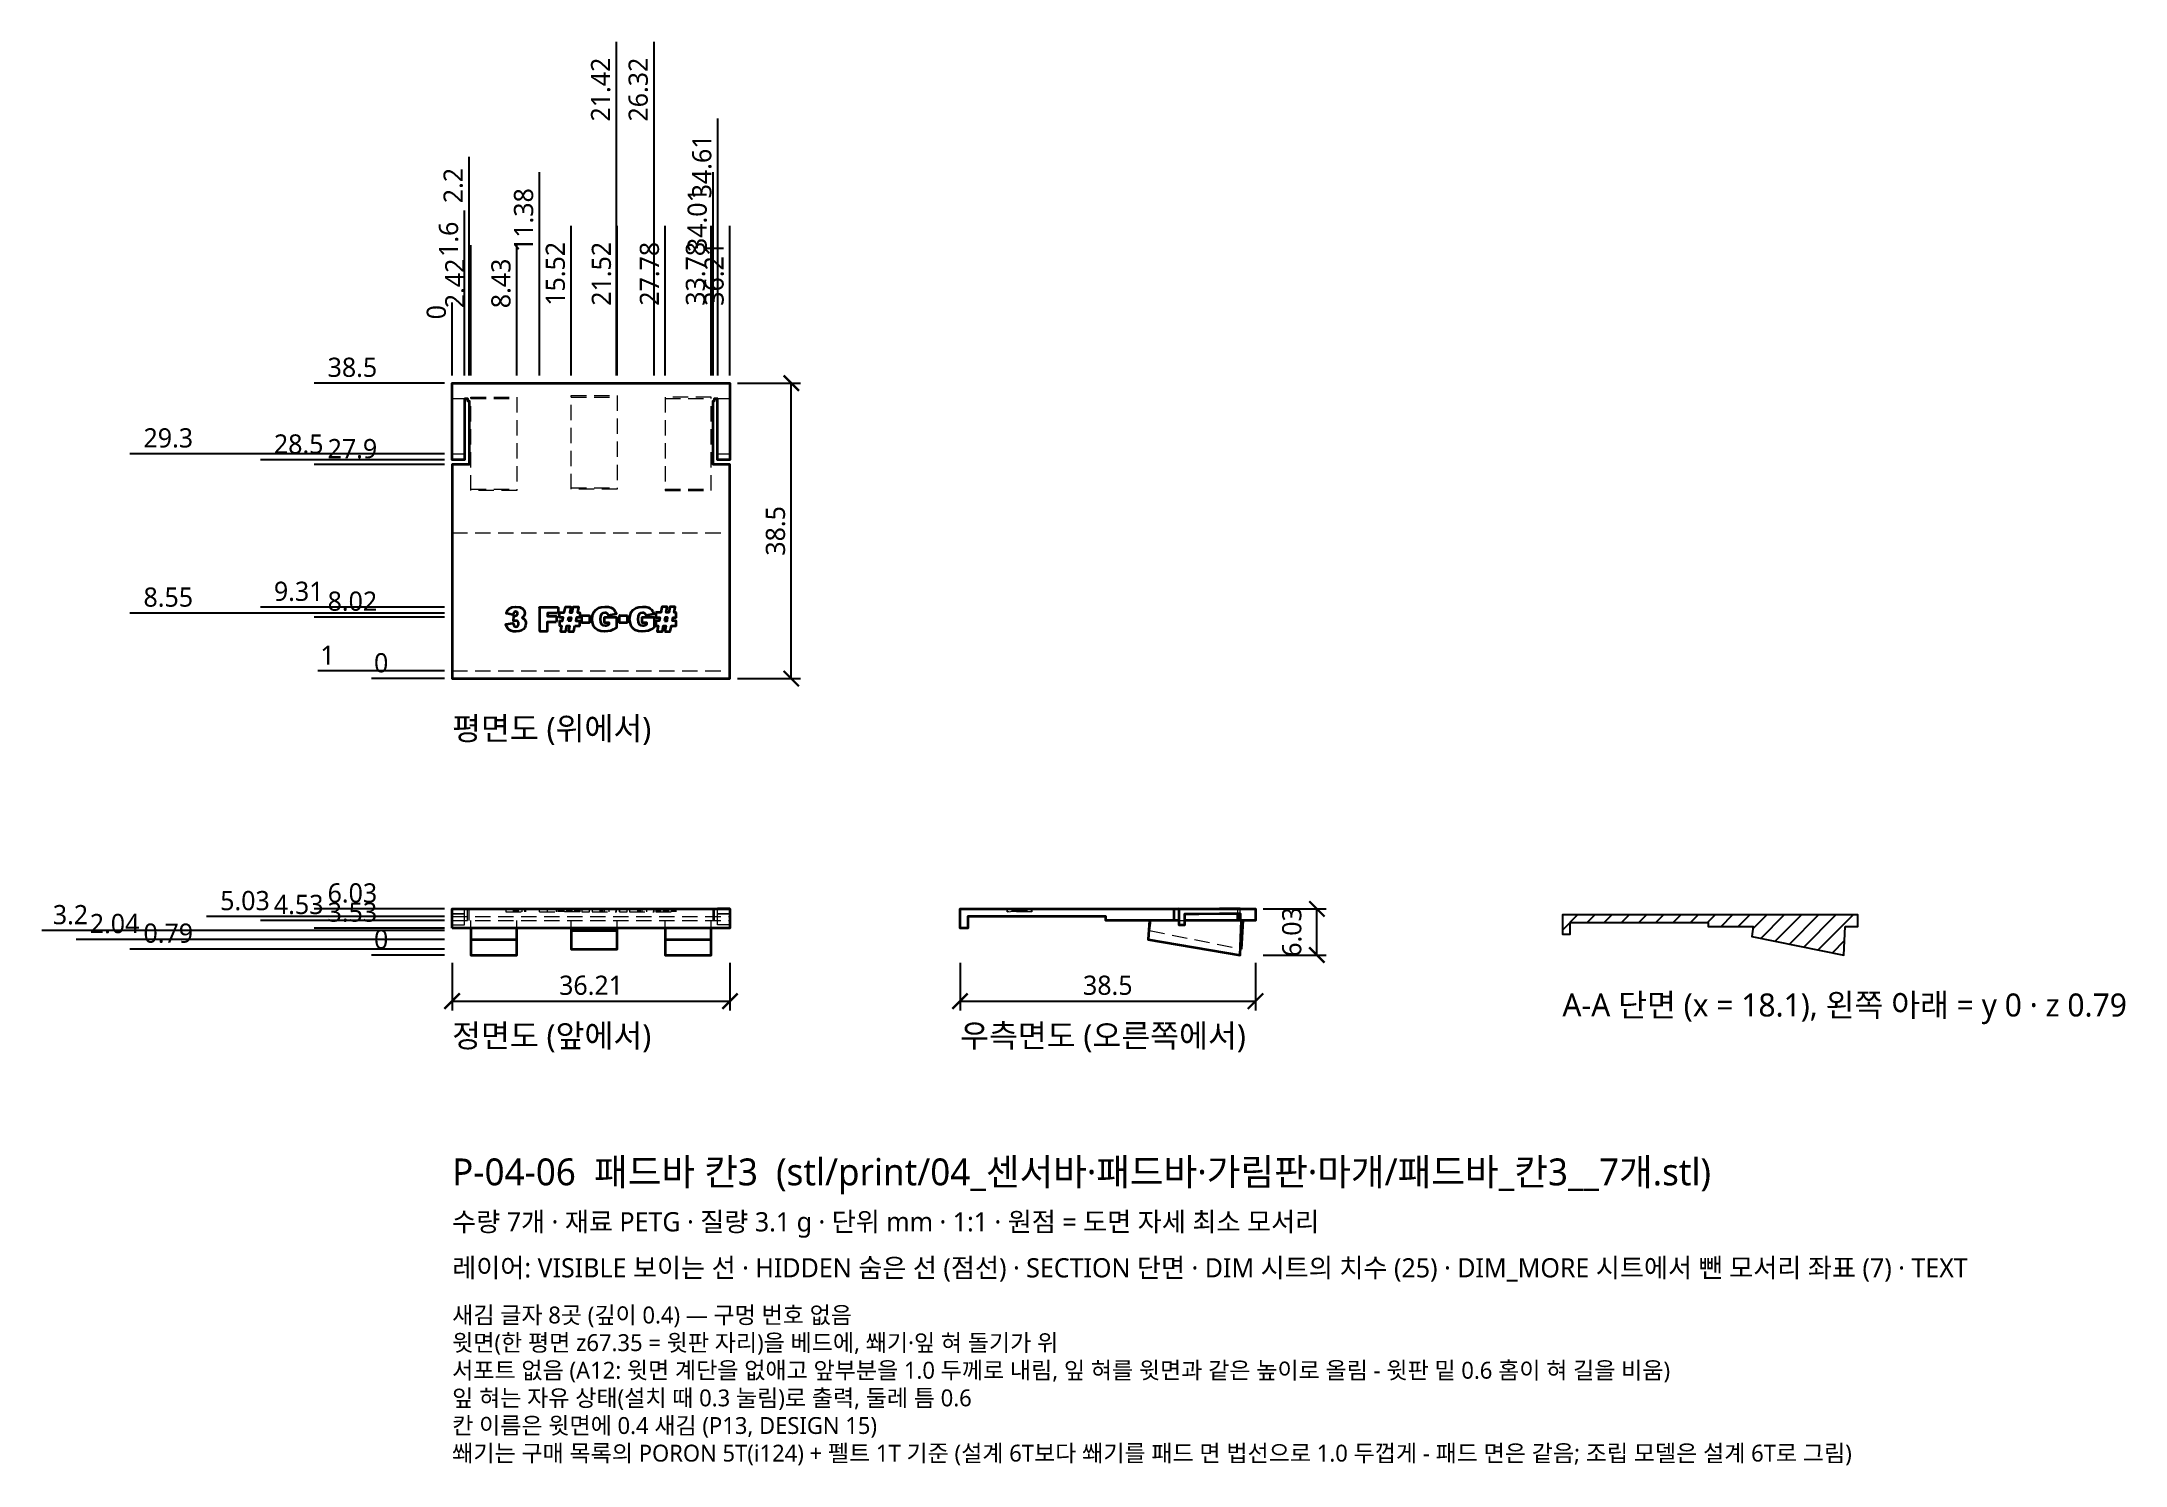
# Model space of a CAD drawing. Header units: millimetres. Extents: x -54 to 218, y -66 to 119.
import ezdxf

# ---------------------------------------------------------------- set-up
doc = ezdxf.new("R2010")
doc.units = ezdxf.units.MM
doc.linetypes.add('HIDDEN', pattern=[3, 2, -1])
for name, color, linetype, lineweight in [('DIM', 4, 'CONTINUOUS', 13), ('DIM_MORE', 3, 'CONTINUOUS', 13), ('HIDDEN', 8, 'HIDDEN', 18), ('SECTION', 5, 'CONTINUOUS', 25), ('TEXT', 7, 'CONTINUOUS', 18), ('VISIBLE', 7, 'CONTINUOUS', 35)]:
    doc.layers.add(name, color=color, linetype=linetype, lineweight=lineweight)
doc.styles.add('KR', font='malgun.ttf')
doc.dimstyles.new('TOCCATA', dxfattribs={"dimtxt": 2.5, "dimasz": 2, "dimexe": 1.2, "dimexo": 1, "dimgap": 0.8, "dimtad": 1, "dimdsep": 46, "dimtxsty": 'KR', "dimblk": 'ARCHTICK', "dimcen": 2.5, "dimazin": 3, "dimtfac": 0.5, "dimtmove": 2, "dimatfit": 3})

# ---------------------------------------------------------------- blocks, each defined once
blk = doc.blocks.new('_ARCHTICK')
at = {"color": 0, "linetype": 'BYBLOCK', "const_width": 0.15}
blk.add_lwpolyline([(-0.5, -0.5), (0.5, 0.5)], dxfattribs=at)
blk = doc.blocks.new('*D6')
for p, q in [((1.6, 85.53), (1.6, 97.03)), ((1.6, 81.53), (1.6, 85.53)), ((1.6, 75.53), (1.6, 81.53))]:
    blk.add_line(p, q)
at = {"layer": 'Defpoints'}
for p in [(1.6, 89.53), (1.6, 74.53), (0, 36.03)]:
    blk.add_point(p, dxfattribs=at)
at = {"layer": 'DIM', "insert": (-0.45, 93.28), "char_height": 2.5, "attachment_point": 5, "rotation": 90, "style": 'KR'}
blk.add_mtext('1.6', dxfattribs=at)
blk = doc.blocks.new('*D10')
for p, q in [((11.38, 85.53), (11.38, 102.03)), ((11.38, 81.53), (11.38, 85.53)), ((11.38, 75.53), (11.38, 81.53))]:
    blk.add_line(p, q)
at = {"layer": 'Defpoints'}
for p in [(11.38, 89.53), (11.38, 74.53), (0, 36.03)]:
    blk.add_point(p, dxfattribs=at)
at = {"layer": 'DIM', "insert": (9.33, 95.78), "char_height": 2.5, "attachment_point": 5, "rotation": 90, "style": 'KR'}
blk.add_mtext('11.38', dxfattribs=at)
blk = doc.blocks.new('*D30')
for p, q in [((21.42, 102.53), (21.42, 119.03)), ((21.42, 98.53), (21.42, 102.53)), ((21.42, 75.53), (21.42, 98.53))]:
    blk.add_line(p, q)
at = {"layer": 'Defpoints'}
for p in [(21.42, 106.53), (21.42, 74.53), (0, 36.03)]:
    blk.add_point(p, dxfattribs=at)
at = {"layer": 'DIM_MORE', "insert": (19.37, 112.78), "char_height": 2.5, "attachment_point": 5, "rotation": 90, "style": 'KR'}
blk.add_mtext('21.42', dxfattribs=at)
blk = doc.blocks.new('*D31')
for p, q in [((26.32, 102.53), (26.32, 119.03)), ((26.32, 98.53), (26.32, 102.53)), ((26.32, 75.53), (26.32, 98.53))]:
    blk.add_line(p, q)
at = {"layer": 'Defpoints'}
for p in [(26.32, 106.53), (26.32, 74.53), (0, 36.03)]:
    blk.add_point(p, dxfattribs=at)
at = {"layer": 'DIM_MORE', "insert": (24.27, 112.78), "char_height": 2.5, "attachment_point": 5, "rotation": 90, "style": 'KR'}
blk.add_mtext('26.32', dxfattribs=at)

msp = doc.modelspace()

# ---------------------------------------------------------------- hatches: boundary and pattern name
at = {"layer": 'SECTION'}
h = msp.add_hatch(dxfattribs=at)
h.set_pattern_fill('ANSI31', scale=0.5)
h.paths.add_polyline_path([(181.587, 3.74), (183.207, 3.74), (183.207, 5.24), (144.707, 5.24), (144.707, 2.74), (145.707, 2.74), (145.707, 4.24), (163.707, 4.24), (163.707, 3.74), (169.587, 3.74), (169.39, 2.41), (181.39, 0)])

# ---------------------------------------------------------------- linework, layer by layer
at = {"layer": 'HIDDEN'}
for points in [[(0, 72.529), (1.593, 72.529)], [(2.425, 60.532), (2.425, 72.699), (8.425, 72.699), (8.425, 60.532), (2.425, 60.532)], [(2.425, 72.532), (8.425, 72.532)], [(15.519, 60.712), (15.519, 72.909), (21.519, 72.909), (21.519, 60.712), (15.519, 60.712)], [(15.519, 72.712), (21.519, 72.712)], [(27.782, 60.532), (33.782, 60.532), (33.782, 72.699), (27.782, 72.699), (27.782, 60.532)], [(27.782, 72.532), (33.782, 72.532)], [(34.614, 72.529), (36.207, 72.529)], [(0, 65.329), (1.6, 65.329)], [(34.607, 65.329), (36.207, 65.329)], [(2.425, 60.699), (8.425, 60.699)], [(15.519, 60.909), (21.519, 60.909)], [(27.782, 60.699), (33.782, 60.699)], [(0, 55.029), (36.207, 55.029)], [(0, 37.029), (36.207, 37.029)], [(0, 3.926), (1.6, 3.926), (1.6, 6.022)], [(0, 5.986), (1.6, 5.986)], [(2, 4.526), (2, 6.026)], [(2.2, 4.526), (2.2, 6.026)], [(7.016, 6.026), (7.016, 5.626), (9.619, 5.626), (9.619, 6.026)], [(7.061, 5.626), (7.061, 6.026)], [(7.988, 5.626), (7.988, 6.026)], [(8.079, 5.626), (8.079, 6.026)], [(8.106, 5.626), (8.106, 6.026)], [(8.163, 5.626), (8.163, 6.026)], [(8.203, 5.626), (8.203, 6.026)], [(8.326, 5.626), (8.326, 6.026)], [(8.328, 5.626), (8.328, 6.026)], [(8.382, 5.626), (8.382, 6.026)], [(8.432, 5.626), (8.432, 6.026)], [(8.457, 5.626), (8.457, 6.026)], [(8.461, 5.626), (8.461, 6.026)], [(8.5, 5.626), (8.5, 6.026)], [(8.505, 5.626), (8.505, 6.026)], [(8.522, 5.626), (8.522, 6.026)], [(8.561, 5.626), (8.561, 6.026)], [(8.566, 5.626), (8.566, 6.026)], [(8.633, 5.626), (8.633, 6.026)], [(8.658, 5.626), (8.658, 6.026)], [(9.114, 5.626), (9.114, 6.026)], [(9.465, 5.626), (9.465, 6.026)], [(11.382, 5.626), (13.798, 5.626), (13.798, 6.026)], [(11.382, 5.626), (11.382, 6.026)], [(11.382, 5.626), (11.382, 6.026)], [(12.435, 5.626), (12.435, 6.026)], [(13.6, 5.626), (13.6, 6.026)], [(16.627, 5.626), (13.995, 5.626), (13.995, 6.026)], [(14.132, 5.626), (14.132, 6.026)], [(14.268, 5.626), (14.268, 6.026)], [(14.402, 5.626), (14.402, 6.026)], [(14.483, 5.626), (14.483, 6.026)], [(14.62, 5.626), (14.62, 6.026)], [(14.969, 5.626), (14.969, 6.026)], [(15.107, 5.626), (15.107, 6.026)], [(15.164, 5.626), (15.164, 6.026)], [(15.19, 5.626), (15.19, 6.026)], [(15.294, 5.626), (15.294, 6.026)], [(15.323, 5.626), (15.323, 6.026)], [(15.433, 5.626), (15.433, 6.026)], [(15.46, 5.626), (15.46, 6.026)], [(15.515, 5.626), (15.515, 6.026)], [(15.65, 5.626), (15.65, 6.026)], [(16.002, 5.626), (16.002, 6.026)], [(16.14, 5.626), (16.14, 6.026)], [(16.22, 5.626), (16.22, 6.026)], [(16.359, 5.626), (16.359, 6.026)], [(16.489, 5.626), (16.489, 6.026)], [(16.627, 5.626), (16.627, 6.026), (16.627, 5.626)], [(16.899, 6.026), (16.899, 5.626), (17.91, 5.626), (17.91, 6.026)], [(18.238, 6.026), (18.238, 5.626), (21.419, 5.626), (21.419, 6.026)], [(19.289, 5.626), (19.289, 6.026)], [(19.458, 5.626), (19.458, 6.026)], [(19.459, 5.626), (19.459, 6.026)], [(19.648, 5.626), (19.648, 6.026)], [(19.656, 5.626), (19.656, 6.026)], [(19.864, 5.626), (19.864, 6.026)], [(20.485, 5.626), (20.485, 6.026)], [(21.378, 5.626), (21.378, 6.026)], [(21.798, 5.626), (22.81, 5.626), (22.81, 6.026)], [(21.798, 5.626), (21.798, 6.026), (21.798, 5.626)], [(23.137, 6.026), (23.137, 5.626), (26.318, 5.626), (26.318, 6.026)], [(24.189, 5.626), (24.189, 6.026)], [(24.357, 5.626), (24.357, 6.026)], [(24.359, 5.626), (24.359, 6.026)], [(24.547, 5.626), (24.547, 6.026)], [(24.555, 5.626), (24.555, 6.026)], [(24.764, 5.626), (24.764, 6.026)], [(25.385, 5.626), (25.385, 6.026)], [(26.278, 5.626), (26.278, 6.026)], [(26.566, 6.026), (26.566, 5.626), (29.198, 5.626), (29.198, 6.026)], [(26.703, 5.626), (26.703, 6.026)], [(26.839, 5.626), (26.839, 6.026)], [(26.973, 5.626), (26.973, 6.026)], [(27.055, 5.626), (27.055, 6.026)], [(27.192, 5.626), (27.192, 6.026)], [(27.54, 5.626), (27.54, 6.026)], [(27.678, 5.626), (27.678, 6.026)], [(27.735, 5.626), (27.735, 6.026)], [(27.762, 5.626), (27.762, 6.026)], [(27.866, 5.626), (27.866, 6.026)], [(27.895, 5.626), (27.895, 6.026)], [(28.005, 5.626), (28.005, 6.026)], [(28.031, 5.626), (28.031, 6.026)], [(28.086, 5.626), (28.086, 6.026)], [(28.222, 5.626), (28.222, 6.026)], [(28.574, 5.626), (28.574, 6.026)], [(28.711, 5.626), (28.711, 6.026)], [(28.792, 5.626), (28.792, 6.026)], [(28.93, 5.626), (28.93, 6.026)], [(29.06, 5.626), (29.06, 6.026)], [(34.007, 4.526), (34.007, 6.026)], [(34.207, 4.526), (34.207, 6.026)], [(36.207, 3.926), (34.607, 3.926), (34.607, 6.022)], [(34.607, 5.986), (36.207, 5.986)], [(75.571, 6.026), (75.571, 5.626), (72.344, 5.626), (72.344, 6.026)], [(72.394, 5.626), (72.394, 6.026)], [(72.447, 5.626), (75.465, 6.026)], [(72.972, 5.626), (72.972, 6.026)], [(72.993, 5.626), (72.993, 6.026)], [(72.998, 5.626), (72.998, 6.026)], [(73.052, 5.626), (73.052, 6.026)], [(73.067, 5.626), (73.067, 6.026)], [(73.075, 5.626), (73.075, 6.026)], [(73.121, 5.626), (73.121, 6.026)], [(73.17, 5.626), (73.17, 6.026)], [(73.198, 5.626), (73.198, 6.026)], [(73.296, 5.626), (73.296, 6.026)], [(73.31, 5.626), (73.31, 6.026)], [(73.418, 5.626), (73.418, 6.026)], [(73.479, 5.626), (73.479, 6.026)], [(73.483, 5.626), (73.483, 6.026)], [(73.528, 5.626), (73.528, 6.026)], [(73.622, 5.626), (73.622, 6.026)], [(73.644, 5.626), (73.644, 6.026)], [(73.692, 5.626), (73.692, 6.026)], [(73.716, 5.626), (73.716, 6.026)], [(73.741, 5.626), (73.741, 6.026)], [(73.753, 5.626), (73.753, 6.026)], [(74.132, 5.626), (74.132, 6.026)], [(74.151, 5.626), (74.151, 6.026)], [(74.228, 5.626), (74.228, 6.026)], [(74.349, 5.626), (74.349, 6.026)], [(74.399, 5.626), (74.399, 6.026)], [(74.409, 5.626), (74.409, 6.026)], [(74.422, 5.626), (74.422, 6.026)], [(74.435, 5.626), (74.435, 6.026), (74.435, 5.626)], [(74.441, 5.626), (74.441, 6.026)], [(74.487, 5.626), (74.487, 6.026)], [(74.531, 5.626), (74.531, 6.026)], [(74.582, 5.626), (74.582, 6.026)], [(74.599, 5.626), (74.599, 6.026)], [(74.692, 5.626), (74.692, 6.026)], [(74.742, 5.626), (74.742, 6.026)], [(74.754, 5.626), (74.754, 6.026)], [(74.791, 5.626), (74.791, 6.026)], [(74.838, 5.626), (74.838, 6.026)], [(74.86, 5.626), (74.86, 6.026)], [(74.867, 5.626), (74.867, 6.026)], [(74.914, 5.626), (74.914, 6.026)], [(74.932, 5.626), (74.932, 6.026)], [(75.52, 5.626), (75.52, 6.026)], [(102.407, 5.424), (102.407, 6.026)], [(102.707, 5.426), (102.707, 6.026)], [(0, 5.429), (1.6, 5.429)], [(0, 5.426), (1.6, 5.426)], [(0, 5.42), (1.6, 5.42)], [(0, 5.386), (1.6, 5.386)], [(0, 5.026), (36.207, 5.026)], [(0, 4.526), (36.207, 4.526)], [(2.425, 3.527), (2.425, 4.526)], [(8.425, 3.527), (8.425, 4.526)], [(15.519, 3.533), (15.519, 4.526)], [(21.519, 3.533), (21.519, 4.526)], [(27.782, 3.527), (27.782, 4.526)], [(33.782, 3.527), (33.782, 4.526)], [(34.607, 5.429), (36.207, 5.429)], [(34.607, 5.426), (36.207, 5.426)], [(34.607, 5.42), (36.207, 5.42)], [(34.607, 5.386), (36.207, 5.386)], [(91.087, 4.526), (90.89, 3.196), (102.89, 0.786)], [(94.711, 4.526), (95.499, 4.526)]]:
    msp.add_lwpolyline(points, dxfattribs=at)
at = {"layer": 'SECTION'}
msp.add_lwpolyline([(181.587, 3.74), (183.207, 3.74), (183.207, 5.24), (144.707, 5.24), (144.707, 2.74), (145.707, 2.74), (145.707, 4.24), (163.707, 4.24), (163.707, 3.74), (169.587, 3.74), (169.39, 2.41), (181.39, 0)], close=True, dxfattribs=at)
at = {"layer": 'VISIBLE'}
for points in [[(1.6, 72.529), (1.6, 64.529), (0, 64.529), (0, 74.529), (36.207, 74.529), (36.207, 64.529), (34.607, 64.529), (34.607, 72.529)], [(1.593, 72.529), (2, 72.529), (2, 72.229), (2.2, 72.229), (2.2, 63.929), (0, 63.929), (0, 36.029), (36.207, 36.029), (36.207, 63.929), (34.007, 63.929), (34.007, 72.229), (34.207, 72.229), (34.207, 72.529), (34.614, 72.529)], [(7.016, 43.067), (7.018, 43.085), (7.028, 43.106), (7.041, 43.118), (7.062, 43.128), (7.905, 43.24), (7.923, 43.239), (7.949, 43.226), (7.964, 43.208), (8.028, 42.993), (8.106, 42.875), (8.203, 42.815), (8.326, 42.795), (8.456, 42.82), (8.561, 42.897), (8.633, 43.02), (8.658, 43.185), (8.634, 43.35), (8.566, 43.467), (8.461, 43.538), (8.317, 43.563), (8.212, 43.552), (8.049, 43.514), (8.026, 43.518), (8.006, 43.531), (7.995, 43.545), (7.988, 43.567), (8.031, 44.179), (8.036, 44.196), (8.054, 44.219), (8.081, 44.231), (8.196, 44.221), (8.328, 44.244), (8.432, 44.31), (8.5, 44.404), (8.522, 44.514), (8.505, 44.615), (8.458, 44.69), (8.382, 44.737), (8.276, 44.754), (8.163, 44.736), (8.079, 44.682), (8.014, 44.579), (7.964, 44.386), (7.945, 44.364), (7.917, 44.353), (7.108, 44.496), (7.082, 44.509), (7.068, 44.527), (7.061, 44.55), (7.064, 44.573), (7.214, 44.92), (7.46, 45.178), (7.825, 45.342), (8.292, 45.394), (8.814, 45.337), (9.172, 45.167), (9.186, 45.156), (9.395, 44.891), (9.465, 44.56), (9.437, 44.362), (9.35, 44.179), (9.208, 44.02), (9.114, 43.954), (9.151, 43.943), (9.276, 43.883), (9.417, 43.77), (9.527, 43.621), (9.597, 43.436), (9.619, 43.233), (9.582, 42.955), (9.475, 42.699), (9.297, 42.471), (9.05, 42.3), (8.738, 42.198), (8.349, 42.165), (7.971, 42.19), (7.682, 42.264), (7.448, 42.392), (7.264, 42.566), (7.122, 42.785), (7.019, 43.05), (7.016, 43.067)], [(11.382, 45.282), (11.386, 45.305), (11.399, 45.325), (11.414, 45.335), (11.436, 45.342), (13.745, 45.342), (13.777, 45.329), (13.792, 45.311), (13.798, 45.288), (13.798, 44.631), (13.789, 44.603), (13.767, 44.584), (13.745, 44.577), (12.435, 44.577), (12.435, 44.172), (13.546, 44.171), (13.568, 44.165), (13.582, 44.154), (13.595, 44.135), (13.6, 44.118), (13.6, 43.499), (13.586, 43.467), (13.557, 43.447)], [(11.382, 45.289), (11.382, 42.27), (11.389, 42.248), (11.404, 42.23), (11.436, 42.216), (12.381, 42.216), (12.403, 42.223), (12.421, 42.238), (12.435, 42.27), (12.435, 43.445), (13.552, 43.446)], [(14.038, 43.57), (14.049, 43.575), (14.402, 43.575), (14.483, 43.974), (14.049, 43.974), (14.022, 43.984), (14.005, 44), (13.995, 44.028), (13.995, 44.606), (14.008, 44.638), (14.027, 44.653), (14.049, 44.66), (14.62, 44.66), (14.758, 45.351), (14.769, 45.372), (14.787, 45.387), (14.81, 45.393), (15.406, 45.393)], [(14.037, 43.573), (14.008, 43.553), (13.995, 43.521), (13.997, 42.931), (14.017, 42.902), (14.043, 42.89), (14.268, 42.889), (14.132, 42.233), (14.134, 42.21), (14.145, 42.189), (14.163, 42.174), (14.186, 42.167)], [(15.107, 43.575), (15.19, 43.974), (15.515, 43.974), (15.433, 43.575), (15.107, 43.575)], [(15.406, 45.393), (15.429, 45.386), (15.447, 45.371), (15.458, 45.351), (15.46, 45.327), (15.323, 44.66), (15.65, 44.66), (15.79, 45.351), (15.797, 45.367), (15.814, 45.383), (15.841, 45.393), (16.435, 45.393), (16.462, 45.384), (16.479, 45.367), (16.487, 45.351), (16.489, 45.328), (16.359, 44.66), (16.573, 44.66), (16.605, 44.646), (16.622, 44.623), (16.627, 44.606), (16.626, 44.022), (16.62, 44.005), (16.605, 43.987), (16.573, 43.974), (16.22, 43.974), (16.14, 43.575), (16.573, 43.575), (16.59, 43.571), (16.609, 43.558), (16.622, 43.538), (16.627, 43.521)], [(16.627, 42.943), (16.627, 43.521)], [(16.627, 42.943), (16.627, 43.521)], [(16.899, 43.355), (16.899, 44.204), (16.906, 44.226), (16.921, 44.244), (16.953, 44.257), (17.856, 44.257), (17.879, 44.251), (17.897, 44.236), (17.91, 44.204), (17.91, 43.355), (17.904, 43.333), (17.889, 43.315), (17.856, 43.301), (16.953, 43.301), (16.936, 43.305), (16.916, 43.318), (16.903, 43.338), (16.899, 43.355)], [(21.419, 42.706), (21.411, 42.678), (21.395, 42.661), (21, 42.42), (20.649, 42.269), (20.294, 42.191), (19.879, 42.165), (19.384, 42.211), (18.974, 42.356), (18.661, 42.595), (18.429, 42.925), (18.285, 43.326), (18.238, 43.78), (18.289, 44.25), (18.45, 44.667), (18.713, 45.002), (19.067, 45.241), (19.443, 45.356), (19.915, 45.394), (20.36, 45.371), (20.685, 45.299), (20.925, 45.177), (21.119, 45.001), (21.27, 44.776), (21.376, 44.499), (21.377, 44.47), (21.364, 44.444), (21.335, 44.425), (20.42, 44.263), (20.392, 44.271), (20.375, 44.286), (20.298, 44.437), (20.2, 44.532), (20.068, 44.592), (19.899, 44.613), (19.648, 44.564), (19.458, 44.421), (19.333, 44.17), (19.289, 43.789), (19.333, 43.388), (19.459, 43.133), (19.656, 42.992), (19.927, 42.944), (20.067, 42.954), (20.203, 42.986), (20.348, 43.044), (20.485, 43.118), (20.485, 43.305), (19.918, 43.305), (19.896, 43.312), (19.878, 43.327), (19.864, 43.359), (19.864, 43.997), (19.871, 44.019), (19.886, 44.037), (19.918, 44.051), (21.377, 44.048), (21.406, 44.029), (21.419, 43.997), (21.419, 42.706)], [(21.852, 44.257), (21.835, 44.253), (21.816, 44.24), (21.803, 44.221), (21.798, 44.204)], [(22.756, 44.257), (22.773, 44.253), (22.792, 44.24), (22.805, 44.221), (22.81, 44.204), (22.81, 43.355), (22.805, 43.338), (22.792, 43.318), (22.773, 43.305), (22.756, 43.301), (21.852, 43.301), (21.835, 43.305), (21.816, 43.318), (21.803, 43.338), (21.798, 43.355), (21.798, 44.204)], [(21.798, 44.204), (21.798, 44.198)], [(21.852, 44.257), (22.756, 44.257)], [(21.852, 44.257), (22.756, 44.257)], [(26.318, 42.706), (26.31, 42.678), (26.295, 42.661), (25.899, 42.42), (25.548, 42.269), (25.193, 42.191), (24.778, 42.165), (24.284, 42.211), (23.874, 42.356), (23.56, 42.595), (23.328, 42.925), (23.185, 43.326), (23.137, 43.78), (23.189, 44.25), (23.349, 44.667), (23.612, 45.002), (23.966, 45.241), (24.343, 45.356), (24.815, 45.394), (25.26, 45.371), (25.584, 45.299), (25.824, 45.177), (26.019, 45.001), (26.169, 44.776), (26.276, 44.499), (26.276, 44.47), (26.263, 44.444), (26.234, 44.425), (25.32, 44.263), (25.291, 44.271), (25.274, 44.286), (25.198, 44.437), (25.099, 44.532), (24.967, 44.592), (24.799, 44.613), (24.547, 44.564), (24.357, 44.421), (24.232, 44.17), (24.189, 43.789), (24.233, 43.388), (24.359, 43.133), (24.555, 42.992), (24.826, 42.944), (24.966, 42.954), (25.102, 42.986), (25.247, 43.044), (25.385, 43.118), (25.385, 43.305), (24.817, 43.305), (24.795, 43.312), (24.777, 43.327), (24.764, 43.359), (24.764, 43.997), (24.77, 44.019), (24.785, 44.037), (24.817, 44.051), (26.276, 44.048), (26.305, 44.029), (26.318, 43.997), (26.318, 42.706)], [(26.757, 42.167), (27.349, 42.167), (27.372, 42.174), (27.386, 42.184), (27.401, 42.209), (27.54, 42.889), (27.866, 42.889), (27.735, 42.233), (27.739, 42.204), (27.757, 42.181), (27.789, 42.167), (28.396, 42.169), (28.421, 42.184), (28.436, 42.209), (28.574, 42.889), (29.144, 42.889), (29.172, 42.899), (29.188, 42.915), (29.198, 42.943), (29.198, 43.521), (29.188, 43.548), (29.167, 43.568), (29.144, 43.575), (28.711, 43.575), (28.792, 43.974), (29.144, 43.974), (29.176, 43.987), (29.191, 44.005), (29.197, 44.022), (29.198, 44.606), (29.194, 44.623), (29.176, 44.646), (29.144, 44.66), (28.93, 44.66), (29.06, 45.328), (29.053, 45.362), (29.034, 45.384), (29.006, 45.393), (28.412, 45.393), (28.385, 45.383), (28.372, 45.372), (28.361, 45.351), (28.222, 44.66), (27.895, 44.66), (28.031, 45.327), (28.029, 45.351), (28.022, 45.367), (28.005, 45.383), (27.978, 45.393), (27.369, 45.391), (27.344, 45.376), (27.329, 45.351), (27.192, 44.66), (26.62, 44.66), (26.593, 44.65), (26.576, 44.633), (26.566, 44.606), (26.566, 44.028), (26.576, 44), (26.593, 43.984), (26.62, 43.974), (27.055, 43.974), (26.973, 43.575), (26.62, 43.575), (26.588, 43.562), (26.576, 43.548), (26.567, 43.527), (26.566, 42.943), (26.571, 42.926), (26.588, 42.902), (26.62, 42.889), (26.839, 42.889), (26.704, 42.233), (26.706, 42.21), (26.717, 42.189), (26.735, 42.174), (26.757, 42.167)], [(27.678, 43.575), (28.005, 43.575), (28.086, 43.974), (27.762, 43.974), (27.678, 43.575)], [(13.551, 43.448), (13.556, 43.449)], [(14.186, 42.168), (14.778, 42.168)], [(14.778, 42.167), (14.81, 42.181), (14.83, 42.209), (14.969, 42.889), (15.294, 42.889), (15.164, 42.233), (15.168, 42.204), (15.186, 42.181), (15.218, 42.167), (15.814, 42.167), (15.846, 42.181), (15.865, 42.209)], [(15.865, 42.209), (16.002, 42.889)], [(15.865, 42.209), (16.002, 42.889)], [(16.002, 42.889), (16.573, 42.889), (16.59, 42.893), (16.609, 42.906), (16.622, 42.926), (16.627, 42.943)], [(21.419, 42.706), (21.419, 42.709)], [(26.318, 42.706), (26.318, 42.709)], [(0, 6.02), (1.6, 6.02), (1.6, 6.029)], [(0, 3.526), (0, 6.029), (36.207, 6.029), (36.207, 3.526), (0, 3.526)], [(36.207, 6.02), (34.607, 6.022), (34.607, 6.029)], [(94.711, 4.526), (85.207, 4.526), (85.207, 5.026), (67.207, 5.026), (67.207, 3.526), (66.207, 3.526), (66.207, 6.026), (104.707, 6.026), (104.707, 4.526), (95.499, 4.526)], [(94.107, 4.526), (94.107, 6.026)], [(102.707, 6.026), (101.807, 6.029), (100.907, 6.02), (100.007, 6.021), (97.307, 5.996), (95.507, 5.986), (94.707, 6.026), (94.707, 3.926), (95.507, 3.926), (95.507, 5.386), (97.307, 5.396), (100.007, 5.421), (100.907, 5.42), (101.807, 5.429), (102.707, 5.426), (102.707, 4.526)], [(2.425, 3.527), (2.425, 0), (8.425, 0), (8.425, 3.527)], [(15.519, 3.533), (15.519, 0.786), (21.519, 0.786), (21.519, 3.533)], [(15.519, 3.196), (21.519, 3.196)], [(27.782, 3.527), (27.782, 0), (33.782, 0), (33.782, 3.527)], [(90.877, 4.526), (90.71, 2.04), (102.71, 0), (102.877, 4.526)], [(102.407, 4.526), (102.407, 5.424)], [(102.89, 0.786), (103.087, 4.526)], [(2.425, 2.04), (8.425, 2.04)], [(27.782, 2.04), (33.782, 2.04)]]:
    msp.add_lwpolyline(points, dxfattribs=at)

# ---------------------------------------------------------------- texts
at = {"layer": 'TEXT', "style": 'KR'}
for s, height, p in [('평면도 (위에서)', 3, (0, 28.029)), ('A-A 단면 (x = 18.1), 왼쪽 아래 = y 0 · z 0.79', 3, (144.707, -8)), ('정면도 (앞에서)', 3, (0, -12)), ('우측면도 (오른쪽에서)', 3, (66.207, -12)), ('P-04-06  패드바 칸3  (stl/print/04_센서바·패드바·가림판·마개/패드바_칸3__7개.stl)', 3.5, (0, -30)), ('수량 7개 · 재료 PETG · 질량 3.1 g · 단위 mm · 1:1 · 원점 = 도면 자세 최소 모서리', 2.5, (0, -36)), ('레이어: VISIBLE 보이는 선 · HIDDEN 숨은 선 (점선) · SECTION 단면 · DIM 시트의 치수 (25) · DIM_MORE 시트에서 뺀 모서리 좌표 (7) · TEXT', 2.5, (0, -42)), ('새김 글자 8곳 (깊이 0.4) — 구멍 번호 없음', 2.2, (0, -48)), ('윗면(한 평면 z67.35 = 윗판 자리)을 베드에, 쐐기·잎 혀 돌기가 위', 2.2, (0, -51.6)), ('서포트 없음 (A12: 윗면 계단을 없애고 앞부분을 1.0 두께로 내림, 잎 혀를 윗면과 같은 높이로 올림 - 윗판 밑 0.6 홈이 혀 길을 비움)', 2.2, (0, -55.2)), ('잎 혀는 자유 상태(설치 때 0.3 눌림)로 출력, 둘레 틈 0.6', 2.2, (0, -58.8)), ('칸 이름은 윗면에 0.4 새김 (P13, DESIGN 15)', 2.2, (0, -62.4)), ('쐐기는 구매 목록의 PORON 5T(i124) + 펠트 1T 기준 (설계 6T보다 쐐기를 패드 면 법선으로 1.0 두껍게 - 패드 면은 같음; 조립 모델은 설계 6T로 그림)', 2.2, (0, -66))]:
    msp.add_text(s, height=height, dxfattribs=at).set_placement(p)

# ---------------------------------------------------------------- dimensions: what is measured, and where the dimension line sits
at = {"layer": 'DIM'}
for feature_location, offset, dtype, origin in [((34.61, 74.529), (0, 22), 1, (0, 36.029)), ((2.2, 74.529), (0, 22), 1, (0, 36.029)), ((34.01, 74.529), (0, 15), 1, (0, 36.029)), ((2.42, 74.529), (0, 8), 1, (0, 36.029)), ((15.52, 74.529), (0, 8), 1, (0, 36.029)), ((21.52, 74.529), (0, 8), 1, (0, 36.029)), ((27.78, 74.529), (0, 8), 1, (0, 36.029)), ((33.78, 74.529), (0, 8), 1, (0, 36.029)), ((36.21, 74.529), (0, 8), 1, (0, 36.029)), ((8.43, 74.529), (0, 8), 1, (0, 36.029)), ((0, 74.529261589), (0, 8), 1, (0, 36.029261589)), ((0, 74.529), (-8, 0), 0, (0, 36.029)), ((0, 64.529), (-15, 0), 0, (0, 36.029)), ((0, 63.929), (-8, 0), 0, (0, 36.029)), ((0, 45.339), (-15, 0), 0, (0, 36.029)), ((0, 44.049), (-8, 0), 0, (0, 36.029)), ((0, 37.029), (-15, 0), 0, (0, 36.029)), ((0, 36.029261589), (-8, 0), 0, (0, 36.029261589)), ((0, 5.03), (-22, 0), 0, (0, 0)), ((0, 4.53), (-15, 0), 0, (0, 0)), ((0, 6.03), (-8, 0), 0, (0, 0)), ((0, 3.53), (-8, 0), 0, (0, 0)), ((0, 0), (-8, 0), 0, (0, 0))]:
    msp.add_ordinate_dim(feature_location=feature_location, offset=offset, dtype=dtype, origin=origin, dimstyle='TOCCATA', dxfattribs=at).render()
for feature_location, picture, middle in [((11.38, 74.529), '*D10', (9.33, 95.779)), ((1.6, 74.529), '*D6', (-0.45, 93.279))]:
    dim = msp.add_ordinate_dim(feature_location=feature_location, offset=(0, 15), dtype=1, origin=(0, 36.029), dimstyle='TOCCATA', dxfattribs=at)
    dim.commit()
    dim.dimension.update_dxf_attribs({"geometry": picture, "text_midpoint": middle})
for base, p1, p2 in [((44.207, 36.029), (36.207, 36.029), (36.207, 74.529)), ((112.707, 0), (104.707, 0), (104.707, 6.029))]:
    msp.add_linear_dim(base=base, p1=p1, p2=p2, angle=90, dimstyle='TOCCATA', dxfattribs=at).render()
for base, p1, p2 in [((0, -6), (0, 0), (36.207, 0)), ((66.207, -6), (66.207, 0), (104.707, 0))]:
    msp.add_linear_dim(base=base, p1=p1, p2=p2, dimstyle='TOCCATA', dxfattribs=at).render()
at = {"layer": 'DIM_MORE'}
for feature_location, picture, middle in [((21.42, 74.529), '*D30', (19.37, 112.779)), ((26.32, 74.529), '*D31', (24.27, 112.779))]:
    dim = msp.add_ordinate_dim(feature_location=feature_location, offset=(0, 32), dtype=1, origin=(0, 36.029), dimstyle='TOCCATA', dxfattribs=at)
    dim.commit()
    dim.dimension.update_dxf_attribs({"geometry": picture, "text_midpoint": middle})
for feature_location, offset, origin in [((0, 65.329), (-32, 0), (0, 36.029)), ((0, 44.579), (-32, 0), (0, 36.029)), ((0, 3.2), (-46, 0), (0, 0)), ((0, 2.04), (-39, 0), (0, 0)), ((0, 0.79), (-32, 0), (0, 0))]:
    msp.add_ordinate_dim(feature_location=feature_location, offset=offset, dtype=0, origin=origin, dimstyle='TOCCATA', dxfattribs=at).render()

doc.saveas('drawing.dxf')
